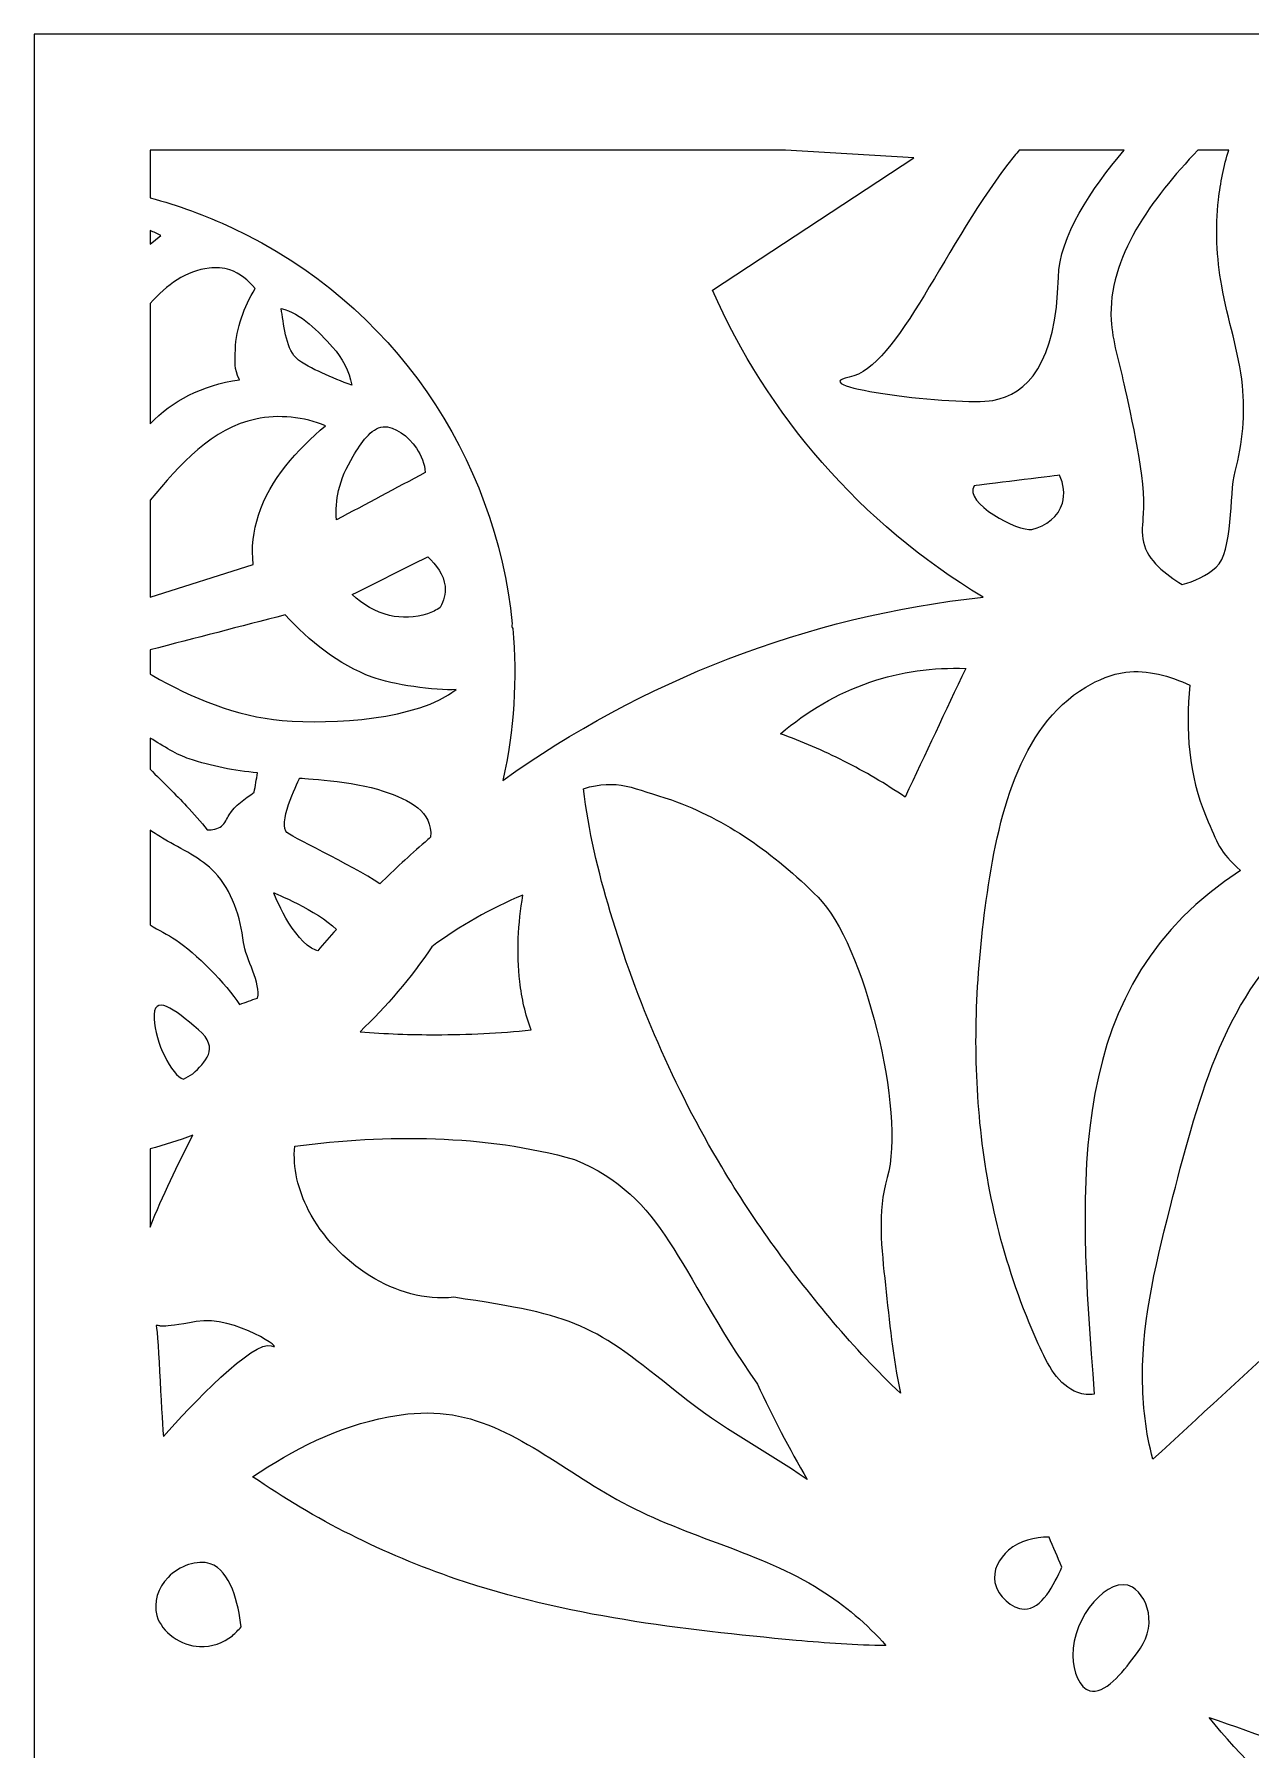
# Model space of a CAD drawing. Header units: centimetres. Extents: x -9.2 to 2.6, y -11.7 to 11.9.
# Drawn here: x -9.25 to -4.7, y 5.49 to 11.9 of the extents above; entities that cross this region are included whole.
import ezdxf

# ---------------------------------------------------------------- set-up
doc = ezdxf.new("R2010")
doc.units = ezdxf.units.CM
doc.header["$MEASUREMENT"] = 0
doc.layers.add('layer 1', color=7, linetype='Continuous')

msp = doc.modelspace()

# ---------------------------------------------------------------- linework, layer by layer
at = {"layer": 'layer 1', "color": 30}
for points, knots in [([(-9.24552, 11.89892), (-9.24552, 11.89892), (2.57773, 11.89892), (2.57773, 11.89892), (2.57773, 11.89892), (2.57773, 11.89892), (2.57773, -11.68274), (2.57773, -11.68274), (2.57773, -11.68274), (2.57773, -11.68274), (-9.24552, -11.68274), (-9.24552, -11.68274), (-9.24552, -11.68274), (-9.24552, -11.68274), (-9.24552, 11.89892), (-9.24552, 11.89892)], [0, 0, 0, 0, 0.2, 0.2, 0.2, 0.2, 0.4, 0.4, 0.4, 0.4, 0.6, 0.6, 0.6, 0.6, 1, 1, 1, 1]), ([(-8.8128, 11.46619), (-8.8128, 11.46619), (-6.4389, 11.46619), (-6.4389, 11.46619), (-6.4389, 11.46619), (-6.4389, 11.46619), (-5.95922, 11.43762), (-5.95922, 11.43762), (-5.95922, 11.43762), (-5.95922, 11.43762), (-6.71171, 10.94337), (-6.71171, 10.94337), (-6.71171, 10.94337), (-6.50589, 10.47805), (-6.16045, 10.0727), (-5.70046, 9.79668), (-5.70046, 9.79668), (-6.36462, 9.72482), (-6.97759, 9.48149), (-7.49456, 9.11187), (-7.49456, 9.11187), (-7.45219, 9.30075), (-7.44076, 9.49208), (-7.45783, 9.67925), (-7.45783, 9.67925), (-7.45954, 9.68198), (-7.46082, 9.68457), (-7.46144, 9.68693), (-7.46144, 9.68693), (-7.4625, 9.69085), (-7.46167, 9.69405), (-7.45949, 9.69664), (-7.45949, 9.69664), (-7.52209, 10.31849), (-7.89981, 10.89226), (-8.50574, 11.17604), (-8.50574, 11.17604), (-8.60634, 11.22317), (-8.70907, 11.26034), (-8.8128, 11.28796), (-8.8128, 11.28796), (-8.8128, 11.28796), (-8.8128, 11.46619), (-8.8128, 11.46619)], [0, 0, 0, 0, 0.0833333, 0.0833333, 0.0833333, 0.0833333, 0.1666667, 0.1666667, 0.1666667, 0.1666667, 0.25, 0.25, 0.25, 0.25, 0.3333333, 0.3333333, 0.3333333, 0.3333333, 0.4166667, 0.4166667, 0.4166667, 0.4166667, 0.5, 0.5, 0.5, 0.5, 0.5833333, 0.5833333, 0.5833333, 0.5833333, 0.6666667, 0.6666667, 0.6666667, 0.6666667, 0.75, 0.75, 0.75, 0.75, 0.8333333, 0.8333333, 0.8333333, 0.8333333, 1, 1, 1, 1]), ([(-5.56524, 11.46619), (-5.56524, 11.46619), (-5.17289, 11.46619), (-5.17289, 11.46619), (-5.17289, 11.46619), (-5.29668, 11.32123), (-5.41549, 11.14327), (-5.41923, 10.99092), (-5.41923, 10.99092), (-5.4271, 10.66992), (-5.53567, 10.55338), (-5.66419, 10.53152), (-5.66419, 10.53152), (-5.79264, 10.50962), (-6.38418, 10.58208), (-6.20044, 10.61816), (-6.20044, 10.61816), (-6.0167, 10.6542), (-5.84177, 11.12373), (-5.5839, 11.44404), (-5.5839, 11.44404), (-5.57778, 11.45164), (-5.57155, 11.45898), (-5.56524, 11.46619)], [0, 0, 0, 0, 0.1428571, 0.1428571, 0.1428571, 0.1428571, 0.2857143, 0.2857143, 0.2857143, 0.2857143, 0.4285714, 0.4285714, 0.4285714, 0.4285714, 0.5714286, 0.5714286, 0.5714286, 0.5714286, 0.7142857, 0.7142857, 0.7142857, 0.7142857, 1, 1, 1, 1]), ([(-4.89774, 11.46619), (-4.89774, 11.46619), (-4.78247, 11.46619), (-4.78247, 11.46619), (-4.78247, 11.46619), (-4.80115, 11.40603), (-4.81391, 11.34388), (-4.82092, 11.28116), (-4.82092, 11.28116), (-4.83291, 11.17396), (-4.82798, 11.06525), (-4.80888, 10.95898), (-4.80888, 10.95898), (-4.78646, 10.83376), (-4.74444, 10.71202), (-4.73141, 10.58727), (-4.73141, 10.58727), (-4.72042, 10.48114), (-4.73033, 10.37279), (-4.75869, 10.26542), (-4.75869, 10.26542), (-4.78079, 10.18144), (-4.76589, 9.96464), (-4.82914, 9.90867), (-4.82914, 9.90867), (-4.86504, 9.87699), (-4.91039, 9.85406), (-4.95709, 9.84413), (-4.95709, 9.84413), (-5.01823, 9.88061), (-5.08535, 9.93438), (-5.1015, 10.00131), (-5.1015, 10.00131), (-5.10955, 10.03485), (-5.10482, 10.07176), (-5.10183, 10.10818), (-5.10183, 10.10818), (-5.09187, 10.22865), (-5.14897, 10.47796), (-5.17442, 10.59381), (-5.17442, 10.59381), (-5.19198, 10.67339), (-5.21743, 10.75294), (-5.22203, 10.83163), (-5.22203, 10.83163), (-5.23548, 11.06242), (-5.06951, 11.28627), (-4.89774, 11.46619)], [0, 0, 0, 0, 0.0769231, 0.0769231, 0.0769231, 0.0769231, 0.1538462, 0.1538462, 0.1538462, 0.1538462, 0.2307692, 0.2307692, 0.2307692, 0.2307692, 0.3076923, 0.3076923, 0.3076923, 0.3076923, 0.3846154, 0.3846154, 0.3846154, 0.3846154, 0.4615385, 0.4615385, 0.4615385, 0.4615385, 0.5384615, 0.5384615, 0.5384615, 0.5384615, 0.6153846, 0.6153846, 0.6153846, 0.6153846, 0.6923077, 0.6923077, 0.6923077, 0.6923077, 0.7692308, 0.7692308, 0.7692308, 0.7692308, 0.8461538, 0.8461538, 0.8461538, 0.8461538, 1, 1, 1, 1]), ([(-8.8128, 11.11482), (-8.8128, 11.11482), (-8.8128, 11.16584), (-8.8128, 11.16584), (-8.8128, 11.16584), (-8.79931, 11.16035), (-8.78608, 11.15428), (-8.77316, 11.14768), (-8.77316, 11.14768), (-8.77316, 11.14768), (-8.8128, 11.11482), (-8.8128, 11.11482)], [0, 0, 0, 0, 0.25, 0.25, 0.25, 0.25, 0.5, 0.5, 0.5, 0.5, 1, 1, 1, 1]), ([(-8.8128, 10.44412), (-8.8128, 10.44412), (-8.8128, 10.8936), (-8.8128, 10.8936), (-8.8128, 10.8936), (-8.7508, 10.9629), (-8.67846, 11.01621), (-8.59167, 11.02539), (-8.59167, 11.02539), (-8.5662, 11.0281), (-8.53941, 11.02693), (-8.51491, 11.01907), (-8.51491, 11.01907), (-8.47747, 11.00703), (-8.44534, 10.97917), (-8.42031, 10.94894), (-8.42031, 10.94894), (-8.46118, 10.88056), (-8.49176, 10.80201), (-8.49425, 10.72161), (-8.49425, 10.72161), (-8.49581, 10.66975), (-8.4998, 10.65517), (-8.47907, 10.60808), (-8.47907, 10.60808), (-8.62159, 10.58854), (-8.728, 10.52972), (-8.8128, 10.44412)], [0, 0, 0, 0, 0.125, 0.125, 0.125, 0.125, 0.25, 0.25, 0.25, 0.25, 0.375, 0.375, 0.375, 0.375, 0.5, 0.5, 0.5, 0.5, 0.625, 0.625, 0.625, 0.625, 0.75, 0.75, 0.75, 0.75, 1, 1, 1, 1]), ([(-8.05872, 10.5886), (-8.0698, 10.64055), (-8.09463, 10.6914), (-8.13108, 10.73053), (-8.13108, 10.73053), (-8.18404, 10.78753), (-8.24819, 10.85808), (-8.32358, 10.87441), (-8.32358, 10.87441), (-8.31361, 10.82196), (-8.30658, 10.72788), (-8.26847, 10.69148), (-8.26847, 10.69148), (-8.2416, 10.66578), (-8.20598, 10.64985), (-8.17115, 10.63429), (-8.17115, 10.63429), (-8.13374, 10.61749), (-8.09721, 10.60117), (-8.05872, 10.5886)], [0, 0, 0, 0, 0.1666667, 0.1666667, 0.1666667, 0.1666667, 0.3333333, 0.3333333, 0.3333333, 0.3333333, 0.5, 0.5, 0.5, 0.5, 0.6666667, 0.6666667, 0.6666667, 0.6666667, 1, 1, 1, 1]), ([(-8.8128, 9.79673), (-8.8128, 9.79673), (-8.8128, 10.15893), (-8.8128, 10.15893), (-8.8128, 10.15893), (-8.70148, 10.29272), (-8.57899, 10.42774), (-8.41781, 10.4619), (-8.41781, 10.4619), (-8.33301, 10.47985), (-8.2376, 10.4699), (-8.15687, 10.43649), (-8.15687, 10.43649), (-8.26406, 10.34792), (-8.36414, 10.2367), (-8.40774, 10.10316), (-8.40774, 10.10316), (-8.42713, 10.04379), (-8.43528, 9.97999), (-8.42729, 9.9187), (-8.42729, 9.9187), (-8.42729, 9.9187), (-8.8128, 9.79673), (-8.8128, 9.79673)], [0, 0, 0, 0, 0.1428571, 0.1428571, 0.1428571, 0.1428571, 0.2857143, 0.2857143, 0.2857143, 0.2857143, 0.4285714, 0.4285714, 0.4285714, 0.4285714, 0.5714286, 0.5714286, 0.5714286, 0.5714286, 0.7142857, 0.7142857, 0.7142857, 0.7142857, 1, 1, 1, 1]), ([(-8.11621, 10.08517), (-8.00568, 10.14422), (-7.89506, 10.20324), (-7.78449, 10.26227), (-7.78449, 10.26227), (-7.78727, 10.29435), (-7.79816, 10.32444), (-7.81801, 10.35304), (-7.81801, 10.35304), (-7.84817, 10.39656), (-7.89891, 10.43689), (-7.94209, 10.43244), (-7.94209, 10.43244), (-7.988, 10.42774), (-8.02533, 10.37249), (-8.05413, 10.32286), (-8.05413, 10.32286), (-8.07969, 10.27889), (-8.09853, 10.2394), (-8.1087, 10.19502), (-8.1087, 10.19502), (-8.11685, 10.1599), (-8.11958, 10.12171), (-8.11621, 10.08517)], [0, 0, 0, 0, 0.1428571, 0.1428571, 0.1428571, 0.1428571, 0.2857143, 0.2857143, 0.2857143, 0.2857143, 0.4285714, 0.4285714, 0.4285714, 0.4285714, 0.5714286, 0.5714286, 0.5714286, 0.5714286, 0.7142857, 0.7142857, 0.7142857, 0.7142857, 1, 1, 1, 1]), ([(-5.41467, 10.25214), (-5.40014, 10.22009), (-5.39421, 10.18096), (-5.40408, 10.14707), (-5.40408, 10.14707), (-5.41814, 10.09884), (-5.46406, 10.06146), (-5.51883, 10.04976), (-5.51883, 10.04976), (-5.56763, 10.03934), (-5.7763, 10.14985), (-5.73393, 10.21268), (-5.73393, 10.21268), (-5.70781, 10.21632), (-5.44079, 10.24853), (-5.41467, 10.25214)], [0, 0, 0, 0, 0.2, 0.2, 0.2, 0.2, 0.4, 0.4, 0.4, 0.4, 0.6, 0.6, 0.6, 0.6, 1, 1, 1, 1]), ([(-7.72922, 9.75836), (-7.71579, 9.78173), (-7.70828, 9.81013), (-7.71085, 9.83711), (-7.71085, 9.83711), (-7.71494, 9.87967), (-7.74416, 9.91846), (-7.77541, 9.94746), (-7.77541, 9.94746), (-7.86932, 9.90037), (-7.9633, 9.85329), (-8.05732, 9.80618), (-8.05732, 9.80618), (-8.01867, 9.76996), (-7.97078, 9.74073), (-7.91881, 9.72823), (-7.91881, 9.72823), (-7.87228, 9.71709), (-7.82233, 9.71936), (-7.77677, 9.73444), (-7.77677, 9.73444), (-7.75967, 9.74008), (-7.74321, 9.7475), (-7.72922, 9.75836)], [0, 0, 0, 0, 0.1428571, 0.1428571, 0.1428571, 0.1428571, 0.2857143, 0.2857143, 0.2857143, 0.2857143, 0.4285714, 0.4285714, 0.4285714, 0.4285714, 0.5714286, 0.5714286, 0.5714286, 0.5714286, 0.7142857, 0.7142857, 0.7142857, 0.7142857, 1, 1, 1, 1]), ([(-8.8128, 9.50862), (-8.8128, 9.50862), (-8.8128, 9.59958), (-8.8128, 9.59958), (-8.8128, 9.59958), (-8.64445, 9.64319), (-8.4761, 9.68678), (-8.30777, 9.73041), (-8.30777, 9.73041), (-8.21817, 9.63189), (-8.109, 9.54425), (-7.98308, 9.49769), (-7.98308, 9.49769), (-7.90818, 9.47003), (-7.74785, 9.44629), (-7.66879, 9.45092), (-7.66879, 9.45092), (-7.81631, 9.3389), (-8.12557, 9.31989), (-8.31974, 9.33602), (-8.31974, 9.33602), (-8.49037, 9.35014), (-8.65487, 9.41996), (-8.80568, 9.50459), (-8.80568, 9.50459), (-8.80568, 9.50459), (-8.8128, 9.50862), (-8.8128, 9.50862)], [0, 0, 0, 0, 0.125, 0.125, 0.125, 0.125, 0.25, 0.25, 0.25, 0.25, 0.375, 0.375, 0.375, 0.375, 0.5, 0.5, 0.5, 0.5, 0.625, 0.625, 0.625, 0.625, 0.75, 0.75, 0.75, 0.75, 1, 1, 1, 1]), ([(-5.9918, 9.04989), (-5.91635, 9.21004), (-5.84095, 9.37019), (-5.76552, 9.53034), (-5.76552, 9.53034), (-5.88593, 9.53445), (-6.00855, 9.51807), (-6.12327, 9.47885), (-6.12327, 9.47885), (-6.2457, 9.43699), (-6.35914, 9.36914), (-6.45748, 9.28634), (-6.45748, 9.28634), (-6.3765, 9.25718), (-6.29726, 9.22304), (-6.22045, 9.18417), (-6.22045, 9.18417), (-6.14151, 9.14423), (-6.06511, 9.0992), (-5.9918, 9.04989)], [0, 0, 0, 0, 0.1666667, 0.1666667, 0.1666667, 0.1666667, 0.3333333, 0.3333333, 0.3333333, 0.3333333, 0.5, 0.5, 0.5, 0.5, 0.6666667, 0.6666667, 0.6666667, 0.6666667, 1, 1, 1, 1]), ([(-5.28505, 6.81941), (-5.34829, 7.63178), (-5.39739, 8.34907), (-4.73833, 8.77552), (-4.73833, 8.77552), (-4.81878, 8.84574), (-4.82413, 8.87659), (-4.86678, 8.97545), (-4.86678, 8.97545), (-4.9328, 9.12853), (-4.94444, 9.30305), (-4.92784, 9.46748), (-4.92784, 9.46748), (-5.00149, 9.50219), (-5.08632, 9.5263), (-5.16728, 9.51593), (-5.16728, 9.51593), (-5.22022, 9.5092), (-5.27146, 9.48778), (-5.31702, 9.4603), (-5.31702, 9.4603), (-5.56763, 9.30894), (-5.64563, 8.9738), (-5.68857, 8.66377), (-5.68857, 8.66377), (-5.72922, 8.37044), (-5.73843, 8.0995), (-5.71207, 7.83277), (-5.71207, 7.83277), (-5.68511, 7.55876), (-5.62061, 7.28925), (-5.4942, 7.00723), (-5.4942, 7.00723), (-5.45944, 6.92969), (-5.42003, 6.85132), (-5.34607, 6.82528), (-5.34607, 6.82528), (-5.32677, 6.81845), (-5.30505, 6.81525), (-5.28505, 6.81941)], [0, 0, 0, 0, 0.0909091, 0.0909091, 0.0909091, 0.0909091, 0.1818182, 0.1818182, 0.1818182, 0.1818182, 0.2727273, 0.2727273, 0.2727273, 0.2727273, 0.3636364, 0.3636364, 0.3636364, 0.3636364, 0.4545455, 0.4545455, 0.4545455, 0.4545455, 0.5454545, 0.5454545, 0.5454545, 0.5454545, 0.6363636, 0.6363636, 0.6363636, 0.6363636, 0.7272727, 0.7272727, 0.7272727, 0.7272727, 0.8181818, 0.8181818, 0.8181818, 0.8181818, 1, 1, 1, 1]), ([(-8.8128, 9.15355), (-8.8128, 9.15355), (-8.8128, 9.26994), (-8.8128, 9.26994), (-8.8128, 9.26994), (-8.76172, 9.23958), (-8.71123, 9.20639), (-8.6666, 9.19195), (-8.6666, 9.19195), (-8.58363, 9.16523), (-8.49769, 9.14781), (-8.41115, 9.13999), (-8.41115, 9.13999), (-8.41539, 9.11579), (-8.41961, 9.09163), (-8.42392, 9.06748), (-8.42392, 9.06748), (-8.45814, 9.04292), (-8.49492, 9.0194), (-8.51756, 8.98277), (-8.51756, 8.98277), (-8.5265, 8.96813), (-8.53327, 8.95155), (-8.54591, 8.94127), (-8.54591, 8.94127), (-8.55984, 8.93019), (-8.58086, 8.92679), (-8.59921, 8.92721), (-8.59921, 8.92721), (-8.62326, 8.95814), (-8.64953, 8.9874), (-8.67648, 9.0159), (-8.67648, 9.0159), (-8.71676, 9.05854), (-8.76384, 9.10622), (-8.8128, 9.15355)], [0, 0, 0, 0, 0.1, 0.1, 0.1, 0.1, 0.2, 0.2, 0.2, 0.2, 0.3, 0.3, 0.3, 0.3, 0.4, 0.4, 0.4, 0.4, 0.5, 0.5, 0.5, 0.5, 0.6, 0.6, 0.6, 0.6, 0.7, 0.7, 0.7, 0.7, 0.8, 0.8, 0.8, 0.8, 1, 1, 1, 1]), ([(-8.25401, 9.12052), (-8.25401, 9.12052), (-8.33115, 8.96703), (-8.30592, 8.92202), (-8.30592, 8.92202), (-8.29635, 8.90494), (-8.06066, 8.79799), (-7.95437, 8.7252), (-7.95437, 8.7252), (-7.89971, 8.77907), (-7.84346, 8.83135), (-7.78562, 8.88184), (-7.78562, 8.88184), (-7.77875, 8.8877), (-7.77184, 8.8935), (-7.76493, 8.8993), (-7.76493, 8.8993), (-7.75678, 8.99821), (-7.84146, 9.03756), (-7.94205, 9.07236), (-7.94205, 9.07236), (-8.04965, 9.10956), (-8.25401, 9.12052), (-8.25401, 9.12052)], [0, 0, 0, 0, 0.1428571, 0.1428571, 0.1428571, 0.1428571, 0.2857143, 0.2857143, 0.2857143, 0.2857143, 0.4285714, 0.4285714, 0.4285714, 0.4285714, 0.5714286, 0.5714286, 0.5714286, 0.5714286, 0.7142857, 0.7142857, 0.7142857, 0.7142857, 1, 1, 1, 1]), ([(-6.00909, 6.82283), (-6.03806, 6.95568), (-6.05068, 7.08956), (-6.06531, 7.22672), (-6.06531, 7.22672), (-6.07973, 7.36182), (-6.09607, 7.50005), (-6.05883, 7.62831), (-6.05883, 7.62831), (-5.98798, 7.87248), (-6.14574, 8.50519), (-6.31725, 8.67584), (-6.31725, 8.67584), (-6.48487, 8.84266), (-6.65863, 8.96494), (-6.86464, 9.03928), (-6.86464, 9.03928), (-7.00482, 9.07997), (-7.06745, 9.12111), (-7.19372, 9.08075), (-7.19372, 9.08075), (-7.17536, 8.92494), (-7.13857, 8.77171), (-7.09357, 8.62082), (-7.09357, 8.62082), (-6.99416, 8.28748), (-6.85488, 7.96582), (-6.67682, 7.66791), (-6.67682, 7.66791), (-6.55431, 7.463), (-6.41347, 7.26932), (-6.25881, 7.08739), (-6.25881, 7.08739), (-6.1801, 6.99489), (-6.09792, 6.90537), (-6.00909, 6.82283)], [0, 0, 0, 0, 0.1, 0.1, 0.1, 0.1, 0.2, 0.2, 0.2, 0.2, 0.3, 0.3, 0.3, 0.3, 0.4, 0.4, 0.4, 0.4, 0.5, 0.5, 0.5, 0.5, 0.6, 0.6, 0.6, 0.6, 0.7, 0.7, 0.7, 0.7, 0.8, 0.8, 0.8, 0.8, 1, 1, 1, 1]), ([(-8.8128, 8.57197), (-8.8128, 8.57197), (-8.8128, 8.92588), (-8.8128, 8.92588), (-8.8128, 8.92588), (-8.79571, 8.91434), (-8.77826, 8.90326), (-8.76042, 8.89276), (-8.76042, 8.89276), (-8.69411, 8.85384), (-8.62231, 8.82249), (-8.57073, 8.76818), (-8.57073, 8.76818), (-8.50746, 8.70141), (-8.47463, 8.60008), (-8.46355, 8.50662), (-8.46355, 8.50662), (-8.45638, 8.44654), (-8.39651, 8.35078), (-8.41163, 8.29887), (-8.41163, 8.29887), (-8.43401, 8.291), (-8.45638, 8.28317), (-8.47872, 8.27528), (-8.47872, 8.27528), (-8.52686, 8.35078), (-8.64427, 8.46838), (-8.71683, 8.51668), (-8.71683, 8.51668), (-8.74785, 8.53724), (-8.78197, 8.55232), (-8.8128, 8.57197)], [0, 0, 0, 0, 0.1111111, 0.1111111, 0.1111111, 0.1111111, 0.2222222, 0.2222222, 0.2222222, 0.2222222, 0.3333333, 0.3333333, 0.3333333, 0.3333333, 0.4444444, 0.4444444, 0.4444444, 0.4444444, 0.5555556, 0.5555556, 0.5555556, 0.5555556, 0.6666667, 0.6666667, 0.6666667, 0.6666667, 0.7777778, 0.7777778, 0.7777778, 0.7777778, 1, 1, 1, 1]), ([(-5.06593, 6.57592), (-4.72218, 6.89265), (-4.37837, 7.20939), (-4.03462, 7.52615), (-4.03462, 7.52615), (-4.10358, 7.63427), (-4.14432, 7.7613), (-4.16022, 7.88985), (-4.16022, 7.88985), (-4.19577, 8.17898), (-4.10565, 8.47597), (-3.98213, 8.73657), (-3.98213, 8.73657), (-4.1632, 8.72837), (-4.35123, 8.66308), (-4.49464, 8.55476), (-4.49464, 8.55476), (-4.78837, 8.33293), (-4.89492, 7.93076), (-4.99099, 7.5577), (-4.99099, 7.5577), (-5.0501, 7.32828), (-5.10525, 7.1099), (-5.10478, 6.88241), (-5.10478, 6.88241), (-5.10452, 6.77971), (-5.09301, 6.67524), (-5.06593, 6.57592)], [0, 0, 0, 0, 0.125, 0.125, 0.125, 0.125, 0.25, 0.25, 0.25, 0.25, 0.375, 0.375, 0.375, 0.375, 0.5, 0.5, 0.5, 0.5, 0.625, 0.625, 0.625, 0.625, 0.75, 0.75, 0.75, 0.75, 1, 1, 1, 1]), ([(-8.35107, 8.69249), (-8.35107, 8.69249), (-8.28112, 8.51168), (-8.1936, 8.47754), (-8.1936, 8.47754), (-8.1913, 8.47664), (-8.189, 8.47578), (-8.18673, 8.47499), (-8.18673, 8.47499), (-8.16383, 8.50195), (-8.14056, 8.5286), (-8.11694, 8.55492), (-8.11694, 8.55492), (-8.1891, 8.627), (-8.35107, 8.69249), (-8.35107, 8.69249)], [0, 0, 0, 0, 0.2, 0.2, 0.2, 0.2, 0.4, 0.4, 0.4, 0.4, 0.6, 0.6, 0.6, 0.6, 1, 1, 1, 1]), ([(-8.02853, 8.17316), (-7.92895, 8.26703), (-7.83889, 8.37305), (-7.76077, 8.49031), (-7.76077, 8.49031), (-7.65554, 8.56859), (-7.54017, 8.63325), (-7.4197, 8.68374), (-7.4197, 8.68374), (-7.43764, 8.57731), (-7.44425, 8.46775), (-7.43163, 8.36016), (-7.43163, 8.36016), (-7.42445, 8.29847), (-7.41084, 8.23739), (-7.38897, 8.17963), (-7.38897, 8.17963), (-7.50704, 8.16803), (-7.62574, 8.16199), (-7.74446, 8.16187), (-7.74446, 8.16187), (-7.83926, 8.1618), (-7.93406, 8.1655), (-8.02853, 8.17316)], [0, 0, 0, 0, 0.1428571, 0.1428571, 0.1428571, 0.1428571, 0.2857143, 0.2857143, 0.2857143, 0.2857143, 0.4285714, 0.4285714, 0.4285714, 0.4285714, 0.5714286, 0.5714286, 0.5714286, 0.5714286, 0.7142857, 0.7142857, 0.7142857, 0.7142857, 1, 1, 1, 1]), ([(-8.65289, 8.01591), (-8.66439, 8.00956), (-8.67602, 8.00304), (-8.68755, 7.99627), (-8.68755, 7.99627), (-8.73245, 8.00724), (-8.79448, 8.13754), (-8.79817, 8.22091), (-8.79817, 8.22091), (-8.80257, 8.31991), (-8.7235, 8.25852), (-8.63234, 8.18059), (-8.63234, 8.18059), (-8.54903, 8.10929), (-8.60936, 8.05967), (-8.65289, 8.01591)], [0, 0, 0, 0, 0.2, 0.2, 0.2, 0.2, 0.4, 0.4, 0.4, 0.4, 0.6, 0.6, 0.6, 0.6, 1, 1, 1, 1]), ([(-8.8128, 7.44349), (-8.8128, 7.44349), (-8.8128, 7.73537), (-8.8128, 7.73537), (-8.8128, 7.73537), (-8.75878, 7.74995), (-8.70544, 7.76693), (-8.65298, 7.78635), (-8.65298, 7.78635), (-8.71169, 7.6752), (-8.76506, 7.5608), (-8.8128, 7.44349)], [0, 0, 0, 0, 0.25, 0.25, 0.25, 0.25, 0.5, 0.5, 0.5, 0.5, 1, 1, 1, 1]), ([(-6.35762, 6.5008), (-6.42542, 6.61625), (-6.48681, 6.73548), (-6.54389, 6.85667), (-6.54389, 6.85667), (-6.8522, 7.298), (-6.88542, 7.55363), (-7.22737, 7.6962), (-7.22737, 7.6962), (-7.56553, 7.79085), (-7.92648, 7.78992), (-8.27246, 7.74597), (-8.27246, 7.74597), (-8.27994, 7.6644), (-8.25979, 7.5819), (-8.22043, 7.50588), (-8.22043, 7.50588), (-8.11918, 7.31026), (-7.89107, 7.15733), (-7.6785, 7.18112), (-7.6785, 7.18112), (-7.212, 7.11191), (-7.16275, 7.08422), (-6.8334, 6.81755), (-6.8334, 6.81755), (-6.67634, 6.69036), (-6.51418, 6.6094), (-6.35762, 6.5008)], [0, 0, 0, 0, 0.125, 0.125, 0.125, 0.125, 0.25, 0.25, 0.25, 0.25, 0.375, 0.375, 0.375, 0.375, 0.5, 0.5, 0.5, 0.5, 0.625, 0.625, 0.625, 0.625, 0.75, 0.75, 0.75, 0.75, 1, 1, 1, 1]), ([(-8.78991, 7.0761), (-8.76499, 7.0751), (-8.78568, 7.06496), (-8.64017, 7.09053), (-8.64017, 7.09053), (-8.49467, 7.11615), (-8.29686, 6.97436), (-8.36012, 6.99969), (-8.36012, 6.99969), (-8.42337, 7.02503), (-8.66513, 6.77456), (-8.76231, 6.6609), (-8.76231, 6.6609), (-8.76792, 6.69272), (-8.78264, 7.04251), (-8.78991, 7.0761)], [0, 0, 0, 0, 0.2, 0.2, 0.2, 0.2, 0.4, 0.4, 0.4, 0.4, 0.6, 0.6, 0.6, 0.6, 1, 1, 1, 1]), ([(-6.06361, 5.88053), (-6.13331, 5.95955), (-6.21707, 6.03133), (-6.30861, 6.08871), (-6.30861, 6.08871), (-6.533, 6.22938), (-6.80407, 6.28375), (-7.0476, 6.41423), (-7.0476, 6.41423), (-7.27695, 6.53722), (-7.48182, 6.72763), (-7.72919, 6.74751), (-7.72919, 6.74751), (-7.79256, 6.7526), (-7.8587, 6.74646), (-7.92241, 6.73447), (-7.92241, 6.73447), (-8.11159, 6.69892), (-8.27941, 6.6113), (-8.43007, 6.51109), (-8.43007, 6.51109), (-8.19919, 6.35141), (-7.94, 6.22085), (-7.66902, 6.12877), (-7.66902, 6.12877), (-7.26168, 5.99035), (-6.8278, 5.93884), (-6.39873, 5.8997), (-6.39873, 5.8997), (-6.28678, 5.88955), (-6.17518, 5.88016), (-6.06361, 5.88053)], [0, 0, 0, 0, 0.1111111, 0.1111111, 0.1111111, 0.1111111, 0.2222222, 0.2222222, 0.2222222, 0.2222222, 0.3333333, 0.3333333, 0.3333333, 0.3333333, 0.4444444, 0.4444444, 0.4444444, 0.4444444, 0.5555556, 0.5555556, 0.5555556, 0.5555556, 0.6666667, 0.6666667, 0.6666667, 0.6666667, 0.7777778, 0.7777778, 0.7777778, 0.7777778, 1, 1, 1, 1]), ([(-5.40622, 6.17339), (-5.43412, 6.10898), (-5.48186, 6.0149), (-5.54675, 6.01636), (-5.54675, 6.01636), (-5.59215, 6.01734), (-5.64602, 6.06515), (-5.65633, 6.11532), (-5.65633, 6.11532), (-5.66542, 6.15969), (-5.64046, 6.20588), (-5.60592, 6.23594), (-5.60592, 6.23594), (-5.56374, 6.27262), (-5.50732, 6.28523), (-5.45413, 6.2854), (-5.45413, 6.2854), (-5.43815, 6.24806), (-5.42218, 6.21071), (-5.40622, 6.17339)], [0, 0, 0, 0, 0.1666667, 0.1666667, 0.1666667, 0.1666667, 0.3333333, 0.3333333, 0.3333333, 0.3333333, 0.5, 0.5, 0.5, 0.5, 0.6666667, 0.6666667, 0.6666667, 0.6666667, 1, 1, 1, 1]), ([(-8.50473, 5.91685), (-8.53926, 5.8909), (-8.58267, 5.87377), (-8.62781, 5.87617), (-8.62781, 5.87617), (-8.69662, 5.87983), (-8.76965, 5.92897), (-8.78754, 5.99237), (-8.78754, 5.99237), (-8.8011, 6.04012), (-8.78345, 6.0959), (-8.7455, 6.135), (-8.7455, 6.135), (-8.70339, 6.17862), (-8.63621, 6.20172), (-8.58807, 6.18579), (-8.58807, 6.18579), (-8.51155, 6.16054), (-8.48305, 6.03662), (-8.47237, 5.94959), (-8.47237, 5.94959), (-8.48317, 5.93873), (-8.49395, 5.92782), (-8.50473, 5.91685)], [0, 0, 0, 0, 0.1428571, 0.1428571, 0.1428571, 0.1428571, 0.2857143, 0.2857143, 0.2857143, 0.2857143, 0.4285714, 0.4285714, 0.4285714, 0.4285714, 0.5714286, 0.5714286, 0.5714286, 0.5714286, 0.7142857, 0.7142857, 0.7142857, 0.7142857, 1, 1, 1, 1]), ([(-5.13622, 5.83836), (-5.17843, 5.78017), (-5.24805, 5.69506), (-5.30202, 5.71133), (-5.30202, 5.71133), (-5.33853, 5.72234), (-5.36487, 5.78107), (-5.36552, 5.84299), (-5.36552, 5.84299), (-5.36685, 5.98661), (-5.22957, 6.14746), (-5.14275, 6.09862), (-5.14275, 6.09862), (-5.1096, 6.07993), (-5.08378, 6.03073), (-5.08055, 5.98499), (-5.08055, 5.98499), (-5.07644, 5.92791), (-5.10095, 5.87914), (-5.13622, 5.83836)], [0, 0, 0, 0, 0.1666667, 0.1666667, 0.1666667, 0.1666667, 0.3333333, 0.3333333, 0.3333333, 0.3333333, 0.5, 0.5, 0.5, 0.5, 0.6666667, 0.6666667, 0.6666667, 0.6666667, 1, 1, 1, 1]), ([(-2.58014, 4.49725), (-2.59736, 4.60805), (-2.79412, 4.73522), (-2.86042, 4.84183), (-2.86042, 4.84183), (-2.96341, 5.00757), (-3.11429, 5.16917), (-3.29189, 5.23875), (-3.29189, 5.23875), (-3.43655, 5.29548), (-3.59901, 5.29112), (-3.75782, 5.30603), (-3.75782, 5.30603), (-4.13633, 5.3416), (-4.49472, 5.4866), (-4.85559, 5.61169), (-4.85559, 5.61169), (-4.73831, 5.46241), (-4.59726, 5.33629), (-4.44782, 5.20092), (-4.44782, 5.20092), (-4.18752, 4.96514), (-3.90161, 4.70119), (-3.57735, 4.65765), (-3.57735, 4.65765), (-3.50105, 4.64746), (-3.42252, 4.64935), (-3.34508, 4.63779), (-3.34508, 4.63779), (-3.16626, 4.61101), (-2.84222, 4.4934), (-2.68539, 4.39391), (-2.68539, 4.39391), (-2.6503, 4.42837), (-2.61521, 4.46278), (-2.58014, 4.49725)], [0, 0, 0, 0, 0.1, 0.1, 0.1, 0.1, 0.2, 0.2, 0.2, 0.2, 0.3, 0.3, 0.3, 0.3, 0.4, 0.4, 0.4, 0.4, 0.5, 0.5, 0.5, 0.5, 0.6, 0.6, 0.6, 0.6, 0.7, 0.7, 0.7, 0.7, 0.8, 0.8, 0.8, 0.8, 1, 1, 1, 1])]:
    msp.add_open_spline(points, degree=3, knots=knots, dxfattribs=at)

doc.saveas('drawing.dxf')
